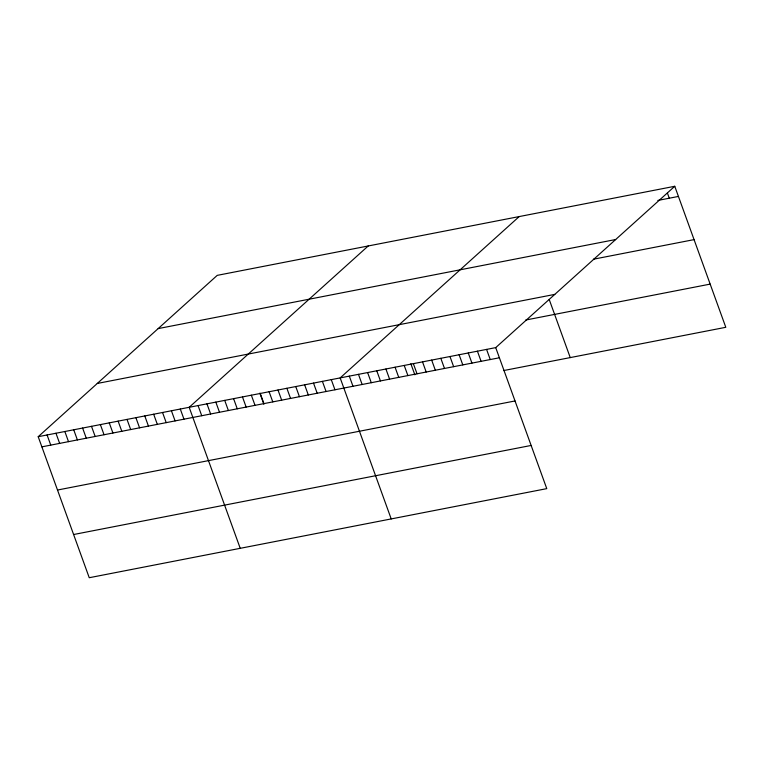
<?xml version="1.0" encoding="UTF-8"?>
<svg xmlns="http://www.w3.org/2000/svg" width="764" height="764" viewBox="0 0 764 764"><rect width="100%" height="100%" fill="white"/><g stroke="black" fill="none" stroke-linecap="round" stroke-linejoin="round"><path stroke-width="1.15" d="M674.755 186.282L495.721 347.62L546.766 488.635L89.245 577.718L38.2 436.702L217.234 275.365L674.755 186.282L725.8 327.298L503.629 370.559M368.21 245.97L189.185 407.308L240.23 548.323M519.195 216.575L340.161 377.913L391.206 518.928M657.833 200.435L678.422 196.434M158.148 328.606L615.669 239.524M593.408 259.216L694.056 239.619M97.276 383.461L554.798 294.379M525.747 320.021L710.167 284.113M38.2 436.702L495.721 347.62M41.877 446.844L499.389 357.772M57.51 490.03L515.031 400.957M73.611 534.523L531.133 445.45M667.44 193.139L669.274 198.21M549.24 299.564L570.24 357.59M486.572 349.406L490.24 359.548M477.424 351.182L481.091 361.334M468.265 352.968L471.942 363.11M459.116 354.744L462.793 364.896M449.967 356.53L453.644 366.672M440.818 358.316L444.495 368.458M431.67 360.092L435.337 370.234M422.521 361.878L426.188 372.02M413.362 363.654L417.039 373.806M410.841 363.731L414.852 374.799M404.213 365.44L407.89 375.582M395.064 367.217L398.741 377.368M385.916 369.002L389.592 379.145M376.767 370.779L380.434 380.93M367.618 372.565L371.285 382.707M358.469 374.341L362.136 384.493M349.31 376.127L352.987 386.269M331.28 379.641L334.957 389.783M322.398 381.37L326.075 391.512M313.517 383.098L317.194 393.24M304.635 384.827L308.312 394.969M295.754 386.555L299.431 396.697M286.872 388.284L290.549 398.426M277.991 390.012L281.668 400.155M269.109 391.741L272.786 401.883M260.228 393.47L263.905 403.612M259.865 393.126L263.866 404.194M251.346 395.198L255.023 405.34M242.465 396.927L246.142 407.078M233.593 398.655L237.26 408.807M224.712 400.384L228.379 410.535M215.83 402.112L219.497 412.264M206.948 403.841L210.616 413.993M198.067 405.569L201.734 415.721M180.304 409.036L183.971 419.178M171.422 410.765L175.09 420.907M162.541 412.493L166.208 422.635M153.66 414.222L157.327 424.364M144.778 415.95L148.445 426.092M135.897 417.679L139.564 427.821M127.015 419.407L130.682 429.549M118.133 421.136L121.801 431.278M109.252 422.864L112.919 433.007M100.37 424.593L104.038 434.735M91.489 426.322L95.156 436.464M82.608 428.05L86.275 438.202M73.726 429.779L77.393 439.93M64.844 431.507L68.512 441.659M55.963 433.236L59.64 443.387M47.081 434.964L50.758 445.116"/></g></svg>
